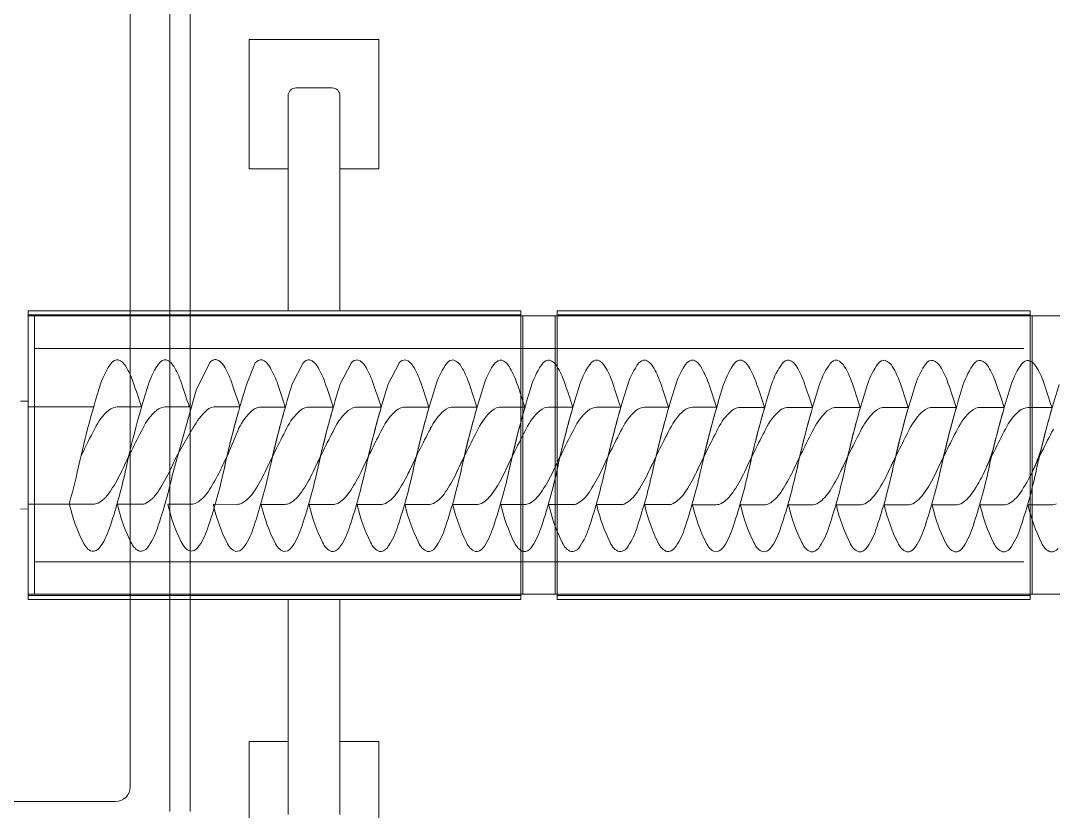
# Model space of a CAD drawing. Extents: x -2884 to -859, y 3232 to 5149.
# Drawn here: x -1755.71 to -1717.15, y 4929.32 to 4958.86 of the extents above; entities that cross this region are included whole.
import ezdxf

# ---------------------------------------------------------------- set-up
doc = ezdxf.new("R2010")
doc.units = 0
doc.header["$MEASUREMENT"] = 0
doc.layers.add('Compressori e classific', color=231, linetype='CONTINUOUS', lineweight=15)

msp = doc.modelspace()

# ---------------------------------------------------------------- linework, layer by layer
at = {"layer": 'Compressori e classific'}
for p, q in [((-1750.142, 4942.363), (-1750.142, 4981.624)), ((-1749.377, 4942.363), (-1749.377, 4981.624)), ((-1751.616, 4980.593), (-1751.616, 4942.363)), ((-1747.172, 4958.156), (-1747.172, 4953.32)), ((-1744.473, 4958.156), (-1747.172, 4958.156)), ((-1745.036, 4958.156), (-1742.337, 4958.156)), ((-1742.337, 4958.156), (-1742.337, 4953.32)), ((-1745.722, 4956.052), (-1745.722, 4948.019)), ((-1744.473, 4956.342), (-1745.432, 4956.342)), ((-1745.036, 4956.342), (-1744.078, 4956.342)), ((-1743.788, 4956.052), (-1743.788, 4948.019)), ((-1747.172, 4953.32), (-1745.722, 4953.32)), ((-1742.337, 4953.32), (-1743.788, 4953.32)), ((-1755.429, 4948.019), (-1755.429, 4937.236)), ((-1745.036, 4948.019), (-1755.429, 4948.019)), ((-1737.033, 4948.019), (-1745.036, 4948.019)), ((-1737.033, 4937.236), (-1737.033, 4948.019)), ((-1735.679, 4937.236), (-1735.679, 4948.019)), ((-1735.679, 4948.019), (-1718.02, 4948.019)), ((-1718.02, 4948.019), (-1718.02, 4937.236)), ((-1755.429, 4947.874), (-1745.036, 4947.874)), ((-1745.036, 4947.826), (-1755.429, 4947.826)), ((-1755.187, 4947.826), (-1755.187, 4937.43)), ((-1745.036, 4947.874), (-1737.033, 4947.874)), ((-1737.033, 4947.826), (-1745.036, 4947.826)), ((-1735.679, 4947.826), (-1737.033, 4947.826)), ((-1736.961, 4942.628), (-1736.961, 4947.826)), ((-1735.752, 4942.628), (-1735.752, 4947.826)), ((-1718.021, 4947.874), (-1735.679, 4947.874)), ((-1735.679, 4947.826), (-1718.012, 4947.826)), ((-1716.369, 4947.826), (-1718.021, 4947.826)), ((-1717.948, 4947.826), (-1717.948, 4937.43)), ((-1748.465, 4946.617), (-1755.187, 4946.617)), ((-1737.033, 4946.617), (-1748.465, 4946.617)), ((-1736.961, 4946.617), (-1737.033, 4946.617)), ((-1735.752, 4946.617), (-1736.961, 4946.617)), ((-1735.679, 4946.617), (-1735.752, 4946.617)), ((-1735.679, 4946.617), (-1718.254, 4946.617)), ((-1749.157, 4945.06), (-1748.65, 4946.082)), ((-1747.264, 4945.292), (-1746.951, 4946.071)), ((-1745.566, 4945.281), (-1745.162, 4946.07)), ((-1743.777, 4945.28), (-1743.373, 4946.068)), ((-1741.987, 4945.278), (-1741.583, 4946.067)), ((-1750.017, 4941.989), (-1749.157, 4945.06)), ((-1755.43, 4944.639), (-1755.711, 4944.639)), ((-1755.43, 4944.639), (-1755.428, 4940.617)), ((-1752.99, 4944.429), (-1755.43, 4944.429)), ((-1751.2, 4944.429), (-1752.103, 4944.429)), ((-1749.411, 4944.428), (-1750.313, 4944.428)), ((-1747.53, 4944.436), (-1748.433, 4944.437)), ((-1745.832, 4944.425), (-1746.735, 4944.426)), ((-1744.043, 4944.424), (-1744.945, 4944.424)), ((-1742.254, 4944.422), (-1743.156, 4944.423)), ((-1740.464, 4944.421), (-1741.367, 4944.422)), ((-1738.675, 4944.42), (-1739.577, 4944.421)), ((-1736.886, 4944.419), (-1737.788, 4944.419)), ((-1735.096, 4944.417), (-1735.999, 4944.418)), ((-1733.307, 4944.416), (-1734.21, 4944.417)), ((-1731.518, 4944.415), (-1732.42, 4944.416)), ((-1729.728, 4944.414), (-1730.631, 4944.414)), ((-1727.939, 4944.412), (-1728.842, 4944.413)), ((-1726.15, 4944.411), (-1727.052, 4944.412)), ((-1724.36, 4944.41), (-1725.263, 4944.411)), ((-1722.571, 4944.409), (-1723.474, 4944.409)), ((-1720.782, 4944.407), (-1721.684, 4944.408)), ((-1718.992, 4944.406), (-1719.895, 4944.407)), ((-1717.203, 4944.405), (-1718.106, 4944.406)), ((-1749.885, 4942.581), (-1749.227, 4943.717)), ((-1748.005, 4942.589), (-1747.533, 4943.689)), ((-1736.961, 4942.628), (-1736.961, 4937.43)), ((-1735.752, 4942.628), (-1735.752, 4937.43)), ((-1751.616, 4942.363), (-1751.616, 4930.242)), ((-1750.142, 4929.324), (-1750.142, 4942.363)), ((-1749.377, 4929.324), (-1749.377, 4942.363)), ((-1755.428, 4940.617), (-1755.709, 4940.616)), ((-1753.887, 4940.795), (-1755.429, 4940.795)), ((-1753, 4940.794), (-1753.887, 4940.795)), ((-1751.211, 4940.793), (-1752.097, 4940.793)), ((-1749.33, 4940.801), (-1750.217, 4940.802)), ((-1747.632, 4940.79), (-1748.519, 4940.791)), ((-1745.843, 4940.789), (-1746.729, 4940.79)), ((-1744.053, 4940.788), (-1744.94, 4940.788)), ((-1742.264, 4940.787), (-1743.151, 4940.787)), ((-1740.475, 4940.785), (-1741.361, 4940.786)), ((-1738.685, 4940.784), (-1739.572, 4940.785)), ((-1736.896, 4940.783), (-1737.783, 4940.783)), ((-1735.107, 4940.782), (-1735.993, 4940.782)), ((-1733.317, 4940.78), (-1734.204, 4940.781)), ((-1731.528, 4940.779), (-1732.415, 4940.78)), ((-1729.739, 4940.778), (-1730.626, 4940.778)), ((-1727.949, 4940.776), (-1728.836, 4940.777)), ((-1726.16, 4940.775), (-1727.047, 4940.776)), ((-1724.371, 4940.774), (-1725.258, 4940.775)), ((-1722.581, 4940.773), (-1723.468, 4940.773)), ((-1720.792, 4940.771), (-1721.679, 4940.772)), ((-1719.003, 4940.77), (-1719.89, 4940.771)), ((-1717.214, 4940.769), (-1718.1, 4940.77)), ((-1755.187, 4938.639), (-1745.036, 4938.639)), ((-1745.036, 4938.639), (-1737.033, 4938.639)), ((-1737.033, 4938.639), (-1736.961, 4938.639)), ((-1735.752, 4938.639), (-1736.961, 4938.639)), ((-1735.752, 4938.639), (-1735.679, 4938.639)), ((-1718.254, 4938.639), (-1735.679, 4938.639)), ((-1755.429, 4937.43), (-1745.036, 4937.43)), ((-1755.429, 4937.381), (-1745.036, 4937.381)), ((-1755.429, 4937.236), (-1745.036, 4937.236)), ((-1745.722, 4929.203), (-1745.722, 4937.236)), ((-1745.036, 4937.43), (-1737.033, 4937.43)), ((-1745.036, 4937.381), (-1737.033, 4937.381)), ((-1745.036, 4937.236), (-1737.033, 4937.236)), ((-1743.788, 4929.203), (-1743.788, 4937.236)), ((-1737.033, 4937.43), (-1735.679, 4937.43)), ((-1718.012, 4937.43), (-1735.679, 4937.43)), ((-1718.02, 4937.381), (-1735.679, 4937.381)), ((-1718.02, 4937.236), (-1735.679, 4937.236)), ((-1716.495, 4937.43), (-1718.021, 4937.43)), ((-1747.172, 4931.935), (-1745.722, 4931.935)), ((-1747.172, 4927.1), (-1747.172, 4931.935)), ((-1742.337, 4931.935), (-1743.788, 4931.935)), ((-1742.337, 4927.1), (-1742.337, 4931.935)), ((-1787.36, 4929.696), (-1752.162, 4929.696))]:
    msp.add_line(p, q, dxfattribs=at)
at = {"layer": 'Compressori e classific', "extrusion": (0, 0, -1)}
for centre, radius, start, end in [((1745.432, 4956.052), 0.29, 0, 90), ((1752.162, 4930.242), 0.546, 180, 270)]:
    msp.add_arc(centre, radius, start, end, dxfattribs=at)
at = {"layer": 'Compressori e classific'}
msp.add_arc((-1744.078, 4956.052), 0.29, 0, 90, dxfattribs=at)
for centre, major_axis, start_param, end_param in [((-1750.868, 4944.176), (0.002, 2.712), 0.795567, 1.149492), ((-1752.09, 4945.731), (0, 0.46), -0.069494, 0.728399), ((-1752.176, 4945.547), (0, 0.657), -0.913257, -0.232513), ((-1749.079, 4944.175), (0.002, 2.712), 0.795567, 1.149492), ((-1750.301, 4945.73), (0, 0.46), -0.069494, 0.728399), ((-1750.387, 4945.546), (0, 0.657), -0.913257, -0.232513), ((-1748.42, 4945.739), (0, 0.46), -0.069494, 0.728399), ((-1748.506, 4945.554), (0, 0.657), -0.913257, -0.232513), ((-1746.722, 4945.728), (0, 0.46), -0.069494, 0.728399), ((-1746.808, 4945.543), (0, 0.657), -0.913257, -0.232513), ((-1744.933, 4945.726), (0, 0.46), -0.069494, 0.728399), ((-1745.019, 4945.542), (0, 0.657), -0.913257, -0.232513), ((-1743.143, 4945.725), (0, 0.46), -0.069494, 0.728399), ((-1743.229, 4945.541), (0, 0.657), -0.913257, -0.232513), ((-1741.354, 4945.724), (0, 0.46), -0.069494, 0.728399), ((-1741.44, 4945.54), (0, 0.657), -0.913257, -0.232513), ((-1738.343, 4944.167), (0.002, 2.712), 0.795567, 1.149492), ((-1739.565, 4945.723), (0, 0.46), -0.069494, 0.728399), ((-1739.651, 4945.538), (0, 0.657), -0.913257, -0.232513), ((-1736.553, 4944.166), (0.002, 2.712), 0.795567, 1.149492), ((-1737.775, 4945.721), (0, 0.46), -0.069494, 0.728399), ((-1737.861, 4945.537), (0, 0.657), -0.913257, -0.232513), ((-1734.764, 4944.164), (0.002, 2.712), 0.795567, 1.149492), ((-1735.986, 4945.72), (0, 0.46), -0.069494, 0.728399), ((-1736.072, 4945.536), (0, 0.657), -0.913257, -0.232513), ((-1732.975, 4944.163), (0.002, 2.712), 0.795567, 1.149492), ((-1734.197, 4945.719), (0, 0.46), -0.069494, 0.728399), ((-1734.283, 4945.535), (0, 0.657), -0.913257, -0.232513), ((-1731.185, 4944.162), (0.002, 2.712), 0.795567, 1.149492), ((-1732.407, 4945.718), (0, 0.46), -0.069494, 0.728399), ((-1732.493, 4945.533), (0, 0.657), -0.913257, -0.232513), ((-1729.396, 4944.161), (0.002, 2.712), 0.795567, 1.149492), ((-1730.618, 4945.716), (0, 0.46), -0.069494, 0.728399), ((-1730.704, 4945.532), (0, 0.657), -0.913257, -0.232513), ((-1727.607, 4944.159), (0.002, 2.712), 0.795567, 1.149492), ((-1728.829, 4945.715), (0, 0.46), -0.069494, 0.728399), ((-1728.915, 4945.531), (0, 0.657), -0.913257, -0.232513), ((-1725.817, 4944.158), (0.002, 2.712), 0.795567, 1.149492), ((-1727.039, 4945.714), (0, 0.46), -0.069494, 0.728399), ((-1727.125, 4945.53), (0, 0.657), -0.913257, -0.232513), ((-1724.028, 4944.157), (0.002, 2.712), 0.795567, 1.149492), ((-1725.25, 4945.713), (0, 0.46), -0.069494, 0.728399), ((-1725.336, 4945.528), (0, 0.657), -0.913257, -0.232513), ((-1722.239, 4944.156), (0.002, 2.712), 0.795567, 1.149492), ((-1723.461, 4945.711), (0, 0.46), -0.069494, 0.728399), ((-1723.547, 4945.527), (0, 0.657), -0.913257, -0.232513), ((-1720.449, 4944.154), (0.002, 2.712), 0.795567, 1.149492), ((-1721.672, 4945.71), (0, 0.46), -0.069494, 0.728399), ((-1721.758, 4945.526), (0, 0.657), -0.913257, -0.232513), ((-1718.66, 4944.153), (0.002, 2.712), 0.795567, 1.149492), ((-1719.882, 4945.709), (0, 0.46), -0.069494, 0.728399), ((-1719.968, 4945.525), (0, 0.657), -0.913257, -0.232513), ((-1716.871, 4944.152), (0.002, 2.712), 0.795567, 1.149492), ((-1718.093, 4945.708), (0, 0.46), -0.069494, 0.728399), ((-1718.179, 4945.523), (0, 0.657), -0.913257, -0.232513), ((-1753.559, 4944.05), (0.002, 3.031), -1.125882, -0.893509), ((-1751.769, 4944.049), (0.002, 3.031), -1.125882, -0.893509), ((-1749.889, 4944.057), (0.002, 3.031), -1.125882, -0.893509), ((-1748.191, 4944.046), (0.002, 3.031), -1.125882, -0.893509), ((-1746.401, 4944.045), (0.002, 3.031), -1.125882, -0.893509), ((-1744.612, 4944.044), (0.002, 3.031), -1.125882, -0.893509), ((-1742.823, 4944.043), (0.002, 3.031), -1.125882, -0.893509), ((-1741.033, 4944.041), (0.002, 3.031), -1.125882, -0.893509), ((-1739.244, 4944.04), (0.002, 3.031), -1.125882, -0.893509), ((-1737.455, 4944.039), (0.002, 3.031), -1.125882, -0.893509), ((-1735.665, 4944.038), (0.002, 3.031), -1.125882, -0.893509), ((-1733.876, 4944.036), (0.002, 3.031), -1.125882, -0.893509), ((-1732.087, 4944.035), (0.002, 3.031), -1.125882, -0.893509), ((-1730.297, 4944.034), (0.002, 3.031), -1.125882, -0.893509), ((-1728.508, 4944.033), (0.002, 3.031), -1.125882, -0.893509), ((-1726.719, 4944.031), (0.002, 3.031), -1.125882, -0.893509), ((-1724.929, 4944.03), (0.002, 3.031), -1.125882, -0.893509), ((-1723.14, 4944.029), (0.002, 3.031), -1.125882, -0.893509), ((-1721.351, 4944.027), (0.002, 3.031), -1.125882, -0.893509), ((-1719.561, 4944.026), (0.002, 3.031), -1.125882, -0.893509), ((-1733.05, 4934.183), (0.02, 28.488), 1.170957, 1.293676), ((-1731.261, 4934.181), (0.02, 28.488), 1.170957, 1.293676), ((-1797.48, 4917.748), (0.047, 67.218), -7.44528, -7.430249), ((-1795.691, 4917.746), (0.047, 67.218), -7.44528, -7.430249), ((-1727.591, 4934.189), (0.02, 28.488), 1.170957, 1.293676), ((-1793.81, 4917.755), (0.047, 67.218), -7.44528, -7.430249), ((-1725.893, 4934.178), (0.02, 28.488), 1.170957, 1.293676), ((-1792.112, 4917.744), (0.047, 67.218), -7.44528, -7.430249), ((-1724.103, 4934.176), (0.02, 28.488), 1.170957, 1.293676), ((-1790.323, 4917.743), (0.047, 67.218), -7.44528, -7.430249), ((-1722.314, 4934.175), (0.02, 28.488), 1.170957, 1.293676), ((-1788.533, 4917.741), (0.047, 67.218), -7.44528, -7.430249), ((-1720.525, 4934.174), (0.02, 28.488), 1.170957, 1.293676), ((-1786.744, 4917.74), (0.047, 67.218), -7.44528, -7.430249), ((-1718.735, 4934.173), (0.02, 28.488), 1.170957, 1.293676), ((-1784.955, 4917.739), (0.047, 67.218), -7.44528, -7.430249), ((-1716.946, 4934.171), (0.02, 28.488), 1.170957, 1.293676), ((-1783.165, 4917.738), (0.047, 67.218), -7.44528, -7.430249), ((-1715.157, 4934.17), (0.02, 28.488), 1.170957, 1.293676), ((-1781.376, 4917.736), (0.047, 67.218), -7.44528, -7.430249), ((-1713.367, 4934.169), (0.02, 28.488), 1.170957, 1.293676), ((-1779.587, 4917.735), (0.047, 67.218), -7.44528, -7.430249), ((-1711.578, 4934.168), (0.02, 28.488), 1.170957, 1.293676), ((-1777.797, 4917.734), (0.047, 67.218), -7.44528, -7.430249), ((-1709.789, 4934.166), (0.02, 28.488), 1.170957, 1.293676), ((-1776.008, 4917.732), (0.047, 67.218), -7.44528, -7.430249), ((-1707.999, 4934.165), (0.02, 28.488), 1.170957, 1.293676), ((-1774.219, 4917.731), (0.047, 67.218), -7.44528, -7.430249), ((-1706.21, 4934.164), (0.02, 28.488), 1.170957, 1.293676), ((-1772.429, 4917.73), (0.047, 67.218), -7.44528, -7.430249), ((-1704.421, 4934.163), (0.02, 28.488), 1.170957, 1.293676), ((-1770.64, 4917.729), (0.047, 67.218), -7.44528, -7.430249), ((-1702.631, 4934.161), (0.02, 28.488), 1.170957, 1.293676), ((-1768.851, 4917.727), (0.047, 67.218), -7.44528, -7.430249), ((-1700.842, 4934.16), (0.02, 28.488), 1.170957, 1.293676), ((-1767.061, 4917.726), (0.047, 67.218), -7.44528, -7.430249), ((-1699.053, 4934.159), (0.02, 28.488), 1.170957, 1.293676), ((-1765.272, 4917.725), (0.047, 67.218), -7.44528, -7.430249), ((-1697.264, 4934.157), (0.02, 28.488), 1.170957, 1.293676), ((-1763.483, 4917.724), (0.047, 67.218), -7.44528, -7.430249), ((-1751.476, 4942.334), (0.002, 2.34), 0.577044, 0.986541), ((-1752.089, 4943.579), (0.001, 0.851), -0.03344, 0.569371), ((-1749.687, 4942.333), (0.002, 2.34), 0.577044, 0.986541), ((-1750.3, 4943.578), (0.001, 0.851), -0.03344, 0.569371), ((-1747.806, 4942.341), (0.002, 2.34), 0.577044, 0.986541), ((-1748.419, 4943.586), (0.001, 0.851), -0.03344, 0.569371), ((-1727.591, 4934.189), (0.02, 28.488), 1.203435, 1.293676), ((-1727.591, 4934.189), (0.02, 28.488), 1.203435, 1.293676), ((-1727.591, 4934.189), (0.02, 28.488), 1.203435, 1.293676), ((-1727.591, 4934.189), (0.02, 28.488), 1.203435, 1.293676), ((-1727.591, 4934.189), (0.02, 28.488), 1.203435, 1.293676), ((-1727.591, 4934.189), (0.02, 28.488), 1.203435, 1.293676), ((-1746.108, 4942.33), (0.002, 2.34), 0.577044, 0.986541), ((-1746.721, 4943.575), (0.001, 0.851), -0.03344, 0.569371), ((-1725.893, 4934.178), (0.02, 28.488), 1.203435, 1.293676), ((-1725.893, 4934.178), (0.02, 28.488), 1.203435, 1.293676), ((-1725.893, 4934.178), (0.02, 28.488), 1.203435, 1.293676), ((-1725.893, 4934.178), (0.02, 28.488), 1.203435, 1.293676), ((-1725.893, 4934.178), (0.02, 28.488), 1.203435, 1.293676), ((-1725.893, 4934.178), (0.02, 28.488), 1.203435, 1.293676), ((-1744.319, 4942.329), (0.002, 2.34), 0.577044, 0.986541), ((-1744.932, 4943.574), (0.001, 0.851), -0.03344, 0.569371), ((-1724.103, 4934.176), (0.02, 28.488), 1.203435, 1.293676), ((-1724.103, 4934.176), (0.02, 28.488), 1.203435, 1.293676), ((-1724.103, 4934.176), (0.02, 28.488), 1.203435, 1.293676), ((-1724.103, 4934.176), (0.02, 28.488), 1.203435, 1.293676), ((-1724.103, 4934.176), (0.02, 28.488), 1.203435, 1.293676), ((-1724.103, 4934.176), (0.02, 28.488), 1.203435, 1.293676), ((-1742.53, 4942.328), (0.002, 2.34), 0.577044, 0.986541), ((-1743.142, 4943.573), (0.001, 0.851), -0.03344, 0.569371), ((-1722.314, 4934.175), (0.02, 28.488), 1.203435, 1.293676), ((-1722.314, 4934.175), (0.02, 28.488), 1.203435, 1.293676), ((-1722.314, 4934.175), (0.02, 28.488), 1.203435, 1.293676), ((-1722.314, 4934.175), (0.02, 28.488), 1.203435, 1.293676), ((-1722.314, 4934.175), (0.02, 28.488), 1.203435, 1.293676), ((-1722.314, 4934.175), (0.02, 28.488), 1.203435, 1.293676), ((-1740.74, 4942.326), (0.002, 2.34), 0.577044, 0.986541), ((-1741.353, 4943.572), (0.001, 0.851), -0.03344, 0.569371), ((-1720.525, 4934.174), (0.02, 28.488), 1.203435, 1.293676), ((-1720.525, 4934.174), (0.02, 28.488), 1.203435, 1.293676), ((-1720.525, 4934.174), (0.02, 28.488), 1.203435, 1.293676), ((-1720.525, 4934.174), (0.02, 28.488), 1.203435, 1.293676), ((-1720.525, 4934.174), (0.02, 28.488), 1.203435, 1.293676), ((-1720.525, 4934.174), (0.02, 28.488), 1.203435, 1.293676), ((-1738.951, 4942.325), (0.002, 2.34), 0.577044, 0.986541), ((-1739.564, 4943.57), (0.001, 0.851), -0.03344, 0.569371), ((-1718.735, 4934.173), (0.02, 28.488), 1.203435, 1.293676), ((-1718.735, 4934.173), (0.02, 28.488), 1.203435, 1.293676), ((-1718.735, 4934.173), (0.02, 28.488), 1.203435, 1.293676), ((-1718.735, 4934.173), (0.02, 28.488), 1.203435, 1.293676), ((-1718.735, 4934.173), (0.02, 28.488), 1.203435, 1.293676), ((-1718.735, 4934.173), (0.02, 28.488), 1.203435, 1.293676), ((-1718.735, 4934.173), (0.02, 28.488), 1.203435, 1.293676), ((-1737.162, 4942.324), (0.002, 2.34), 0.577044, 0.986541), ((-1737.774, 4943.569), (0.001, 0.851), -0.03344, 0.569371), ((-1716.946, 4934.171), (0.02, 28.488), 1.203435, 1.293676), ((-1716.946, 4934.171), (0.02, 28.488), 1.203435, 1.293676), ((-1716.946, 4934.171), (0.02, 28.488), 1.203435, 1.293676), ((-1716.946, 4934.171), (0.02, 28.488), 1.203435, 1.293676), ((-1716.946, 4934.171), (0.02, 28.488), 1.203435, 1.293676), ((-1716.946, 4934.171), (0.02, 28.488), 1.203435, 1.293676), ((-1716.946, 4934.171), (0.02, 28.488), 1.203435, 1.293676), ((-1716.946, 4934.171), (0.02, 28.488), 1.203435, 1.293676), ((-1735.372, 4942.323), (0.002, 2.34), 0.577044, 0.986541), ((-1735.985, 4943.568), (0.001, 0.851), -0.03344, 0.569371), ((-1715.157, 4934.17), (0.02, 28.488), 1.203435, 1.293676), ((-1715.157, 4934.17), (0.02, 28.488), 1.203435, 1.293676), ((-1715.157, 4934.17), (0.02, 28.488), 1.203435, 1.293676), ((-1715.157, 4934.17), (0.02, 28.488), 1.203435, 1.293676), ((-1715.157, 4934.17), (0.02, 28.488), 1.203435, 1.293676), ((-1715.157, 4934.17), (0.02, 28.488), 1.203435, 1.293676), ((-1715.157, 4934.17), (0.02, 28.488), 1.203435, 1.293676), ((-1715.157, 4934.17), (0.02, 28.488), 1.203435, 1.293676), ((-1715.157, 4934.17), (0.02, 28.488), 1.203435, 1.293676), ((-1733.583, 4942.321), (0.002, 2.34), 0.577044, 0.986541), ((-1734.196, 4943.567), (0.001, 0.851), -0.03344, 0.569371), ((-1713.367, 4934.169), (0.02, 28.488), 1.203435, 1.293676), ((-1713.367, 4934.169), (0.02, 28.488), 1.203435, 1.293676), ((-1713.367, 4934.169), (0.02, 28.488), 1.203435, 1.293676), ((-1713.367, 4934.169), (0.02, 28.488), 1.203435, 1.293676), ((-1713.367, 4934.169), (0.02, 28.488), 1.203435, 1.293676), ((-1713.367, 4934.169), (0.02, 28.488), 1.203435, 1.293676), ((-1713.367, 4934.169), (0.02, 28.488), 1.203435, 1.293676), ((-1713.367, 4934.169), (0.02, 28.488), 1.203435, 1.293676), ((-1713.367, 4934.169), (0.02, 28.488), 1.203435, 1.293676), ((-1713.367, 4934.169), (0.02, 28.488), 1.203435, 1.293676), ((-1731.794, 4942.32), (0.002, 2.34), 0.577044, 0.986541), ((-1732.406, 4943.565), (0.001, 0.851), -0.03344, 0.569371), ((-1711.578, 4934.168), (0.02, 28.488), 1.203435, 1.293676), ((-1711.578, 4934.168), (0.02, 28.488), 1.203435, 1.293676), ((-1711.578, 4934.168), (0.02, 28.488), 1.203435, 1.293676), ((-1711.578, 4934.168), (0.02, 28.488), 1.203435, 1.293676), ((-1711.578, 4934.168), (0.02, 28.488), 1.203435, 1.293676), ((-1711.578, 4934.168), (0.02, 28.488), 1.203435, 1.293676), ((-1711.578, 4934.168), (0.02, 28.488), 1.203435, 1.293676), ((-1711.578, 4934.168), (0.02, 28.488), 1.203435, 1.293676), ((-1711.578, 4934.168), (0.02, 28.488), 1.203435, 1.293676), ((-1711.578, 4934.168), (0.02, 28.488), 1.203435, 1.293676), ((-1711.578, 4934.168), (0.02, 28.488), 1.203435, 1.293676), ((-1730.004, 4942.319), (0.002, 2.34), 0.577044, 0.986541), ((-1730.617, 4943.564), (0.001, 0.851), -0.03344, 0.569371), ((-1709.789, 4934.166), (0.02, 28.488), 1.203435, 1.293676), ((-1709.789, 4934.166), (0.02, 28.488), 1.203435, 1.293676), ((-1709.789, 4934.166), (0.02, 28.488), 1.203435, 1.293676), ((-1709.789, 4934.166), (0.02, 28.488), 1.203435, 1.293676), ((-1709.789, 4934.166), (0.02, 28.488), 1.203435, 1.293676), ((-1709.789, 4934.166), (0.02, 28.488), 1.203435, 1.293676), ((-1709.789, 4934.166), (0.02, 28.488), 1.203435, 1.293676), ((-1709.789, 4934.166), (0.02, 28.488), 1.203435, 1.293676), ((-1709.789, 4934.166), (0.02, 28.488), 1.203435, 1.293676), ((-1709.789, 4934.166), (0.02, 28.488), 1.203435, 1.293676), ((-1709.789, 4934.166), (0.02, 28.488), 1.203435, 1.293676), ((-1709.789, 4934.166), (0.02, 28.488), 1.203435, 1.293676), ((-1728.215, 4942.318), (0.002, 2.34), 0.577044, 0.986541), ((-1728.828, 4943.563), (0.001, 0.851), -0.03344, 0.569371), ((-1707.999, 4934.165), (0.02, 28.488), 1.203435, 1.293676), ((-1707.999, 4934.165), (0.02, 28.488), 1.203435, 1.293676), ((-1707.999, 4934.165), (0.02, 28.488), 1.203435, 1.293676), ((-1707.999, 4934.165), (0.02, 28.488), 1.203435, 1.293676), ((-1707.999, 4934.165), (0.02, 28.488), 1.203435, 1.293676), ((-1707.999, 4934.165), (0.02, 28.488), 1.203435, 1.293676), ((-1707.999, 4934.165), (0.02, 28.488), 1.203435, 1.293676), ((-1707.999, 4934.165), (0.02, 28.488), 1.203435, 1.293676), ((-1707.999, 4934.165), (0.02, 28.488), 1.203435, 1.293676), ((-1707.999, 4934.165), (0.02, 28.488), 1.203435, 1.293676), ((-1707.999, 4934.165), (0.02, 28.488), 1.203435, 1.293676), ((-1707.999, 4934.165), (0.02, 28.488), 1.203435, 1.293676), ((-1707.999, 4934.165), (0.02, 28.488), 1.203435, 1.293676), ((-1726.426, 4942.316), (0.002, 2.34), 0.577044, 0.986541), ((-1727.038, 4943.562), (0.001, 0.851), -0.03344, 0.569371), ((-1706.21, 4934.164), (0.02, 28.488), 1.203435, 1.293676), ((-1706.21, 4934.164), (0.02, 28.488), 1.203435, 1.293676), ((-1706.21, 4934.164), (0.02, 28.488), 1.203435, 1.293676), ((-1706.21, 4934.164), (0.02, 28.488), 1.203435, 1.293676), ((-1706.21, 4934.164), (0.02, 28.488), 1.203435, 1.293676), ((-1706.21, 4934.164), (0.02, 28.488), 1.203435, 1.293676), ((-1706.21, 4934.164), (0.02, 28.488), 1.203435, 1.293676), ((-1706.21, 4934.164), (0.02, 28.488), 1.203435, 1.293676), ((-1706.21, 4934.164), (0.02, 28.488), 1.203435, 1.293676), ((-1706.21, 4934.164), (0.02, 28.488), 1.203435, 1.293676), ((-1706.21, 4934.164), (0.02, 28.488), 1.203435, 1.293676), ((-1706.21, 4934.164), (0.02, 28.488), 1.203435, 1.293676), ((-1706.21, 4934.164), (0.02, 28.488), 1.203435, 1.293676), ((-1706.21, 4934.164), (0.02, 28.488), 1.203435, 1.293676), ((-1724.636, 4942.315), (0.002, 2.34), 0.577044, 0.986541), ((-1725.249, 4943.56), (0.001, 0.851), -0.03344, 0.569371), ((-1704.421, 4934.163), (0.02, 28.488), 1.203435, 1.293676), ((-1704.421, 4934.163), (0.02, 28.488), 1.203435, 1.293676), ((-1704.421, 4934.163), (0.02, 28.488), 1.203435, 1.293676), ((-1704.421, 4934.163), (0.02, 28.488), 1.203435, 1.293676), ((-1704.421, 4934.163), (0.02, 28.488), 1.203435, 1.293676), ((-1704.421, 4934.163), (0.02, 28.488), 1.203435, 1.293676), ((-1704.421, 4934.163), (0.02, 28.488), 1.203435, 1.293676), ((-1704.421, 4934.163), (0.02, 28.488), 1.203435, 1.293676), ((-1704.421, 4934.163), (0.02, 28.488), 1.203435, 1.293676), ((-1704.421, 4934.163), (0.02, 28.488), 1.203435, 1.293676), ((-1704.421, 4934.163), (0.02, 28.488), 1.203435, 1.293676), ((-1704.421, 4934.163), (0.02, 28.488), 1.203435, 1.293676), ((-1704.421, 4934.163), (0.02, 28.488), 1.203435, 1.293676), ((-1704.421, 4934.163), (0.02, 28.488), 1.203435, 1.293676), ((-1704.421, 4934.163), (0.02, 28.488), 1.203435, 1.293676), ((-1722.847, 4942.314), (0.002, 2.34), 0.577044, 0.986541), ((-1723.46, 4943.559), (0.001, 0.851), -0.03344, 0.569371), ((-1702.631, 4934.161), (0.02, 28.488), 1.203435, 1.293676), ((-1702.631, 4934.161), (0.02, 28.488), 1.203435, 1.293676), ((-1702.631, 4934.161), (0.02, 28.488), 1.203435, 1.293676), ((-1702.631, 4934.161), (0.02, 28.488), 1.203435, 1.293676), ((-1702.631, 4934.161), (0.02, 28.488), 1.203435, 1.293676), ((-1702.631, 4934.161), (0.02, 28.488), 1.203435, 1.293676), ((-1702.631, 4934.161), (0.02, 28.488), 1.203435, 1.293676), ((-1702.631, 4934.161), (0.02, 28.488), 1.203435, 1.293676), ((-1702.631, 4934.161), (0.02, 28.488), 1.203435, 1.293676), ((-1702.631, 4934.161), (0.02, 28.488), 1.203435, 1.293676), ((-1702.631, 4934.161), (0.02, 28.488), 1.203435, 1.293676), ((-1702.631, 4934.161), (0.02, 28.488), 1.203435, 1.293676), ((-1702.631, 4934.161), (0.02, 28.488), 1.203435, 1.293676), ((-1702.631, 4934.161), (0.02, 28.488), 1.203435, 1.293676), ((-1702.631, 4934.161), (0.02, 28.488), 1.203435, 1.293676), ((-1702.631, 4934.161), (0.02, 28.488), 1.203435, 1.293676), ((-1721.058, 4942.313), (0.002, 2.34), 0.577044, 0.986541), ((-1721.67, 4943.558), (0.001, 0.851), -0.03344, 0.569371), ((-1700.842, 4934.16), (0.02, 28.488), 1.203435, 1.293676), ((-1700.842, 4934.16), (0.02, 28.488), 1.203435, 1.293676), ((-1700.842, 4934.16), (0.02, 28.488), 1.203435, 1.293676), ((-1700.842, 4934.16), (0.02, 28.488), 1.203435, 1.293676), ((-1700.842, 4934.16), (0.02, 28.488), 1.203435, 1.293676), ((-1700.842, 4934.16), (0.02, 28.488), 1.203435, 1.293676), ((-1700.842, 4934.16), (0.02, 28.488), 1.203435, 1.293676), ((-1700.842, 4934.16), (0.02, 28.488), 1.203435, 1.293676), ((-1700.842, 4934.16), (0.02, 28.488), 1.203435, 1.293676), ((-1700.842, 4934.16), (0.02, 28.488), 1.203435, 1.293676), ((-1700.842, 4934.16), (0.02, 28.488), 1.203435, 1.293676), ((-1700.842, 4934.16), (0.02, 28.488), 1.203435, 1.293676), ((-1700.842, 4934.16), (0.02, 28.488), 1.203435, 1.293676), ((-1700.842, 4934.16), (0.02, 28.488), 1.203435, 1.293676), ((-1700.842, 4934.16), (0.02, 28.488), 1.203435, 1.293676), ((-1700.842, 4934.16), (0.02, 28.488), 1.203435, 1.293676), ((-1700.842, 4934.16), (0.02, 28.488), 1.203435, 1.293676), ((-1719.268, 4942.311), (0.002, 2.34), 0.577044, 0.986541), ((-1719.881, 4943.557), (0.001, 0.851), -0.03344, 0.569371), ((-1699.053, 4934.159), (0.02, 28.488), 1.203435, 1.293676), ((-1699.053, 4934.159), (0.02, 28.488), 1.203435, 1.293676), ((-1699.053, 4934.159), (0.02, 28.488), 1.203435, 1.293676), ((-1699.053, 4934.159), (0.02, 28.488), 1.203435, 1.293676), ((-1699.053, 4934.159), (0.02, 28.488), 1.203435, 1.293676), ((-1699.053, 4934.159), (0.02, 28.488), 1.203435, 1.293676), ((-1699.053, 4934.159), (0.02, 28.488), 1.203435, 1.293676), ((-1699.053, 4934.159), (0.02, 28.488), 1.203435, 1.293676), ((-1699.053, 4934.159), (0.02, 28.488), 1.203435, 1.293676), ((-1699.053, 4934.159), (0.02, 28.488), 1.203435, 1.293676), ((-1699.053, 4934.159), (0.02, 28.488), 1.203435, 1.293676), ((-1699.053, 4934.159), (0.02, 28.488), 1.203435, 1.293676), ((-1699.053, 4934.159), (0.02, 28.488), 1.203435, 1.293676), ((-1699.053, 4934.159), (0.02, 28.488), 1.203435, 1.293676), ((-1699.053, 4934.159), (0.02, 28.488), 1.203435, 1.293676), ((-1699.053, 4934.159), (0.02, 28.488), 1.203435, 1.293676), ((-1699.053, 4934.159), (0.02, 28.488), 1.203435, 1.293676), ((-1699.053, 4934.159), (0.02, 28.488), 1.203435, 1.293676), ((-1717.479, 4942.31), (0.002, 2.34), 0.577044, 0.986541), ((-1718.092, 4943.555), (0.001, 0.851), -0.03344, 0.569371), ((-1697.264, 4934.157), (0.02, 28.488), 1.203435, 1.293676), ((-1697.264, 4934.157), (0.02, 28.488), 1.203435, 1.293676), ((-1697.264, 4934.157), (0.02, 28.488), 1.203435, 1.293676), ((-1697.264, 4934.157), (0.02, 28.488), 1.203435, 1.293676), ((-1697.264, 4934.157), (0.02, 28.488), 1.203435, 1.293676), ((-1697.264, 4934.157), (0.02, 28.488), 1.203435, 1.293676), ((-1697.264, 4934.157), (0.02, 28.488), 1.203435, 1.293676), ((-1697.264, 4934.157), (0.02, 28.488), 1.203435, 1.293676), ((-1697.264, 4934.157), (0.02, 28.488), 1.203435, 1.293676), ((-1697.264, 4934.157), (0.02, 28.488), 1.203435, 1.293676), ((-1697.264, 4934.157), (0.02, 28.488), 1.203435, 1.293676), ((-1697.264, 4934.157), (0.02, 28.488), 1.203435, 1.293676), ((-1697.264, 4934.157), (0.02, 28.488), 1.203435, 1.293676), ((-1697.264, 4934.157), (0.02, 28.488), 1.203435, 1.293676), ((-1697.264, 4934.157), (0.02, 28.488), 1.203435, 1.293676), ((-1697.264, 4934.157), (0.02, 28.488), 1.203435, 1.293676), ((-1697.264, 4934.157), (0.02, 28.488), 1.203435, 1.293676), ((-1697.264, 4934.157), (0.02, 28.488), 1.203435, 1.293676), ((-1697.264, 4934.157), (0.02, 28.488), 1.203435, 1.293676), ((-1727.422, 4920.057), (0.029, 41.397), 0.965622, 0.99536), ((-1725.632, 4920.056), (0.029, 41.397), 0.965622, 1.014559), ((-1720.264, 4920.052), (0.029, 41.397), 0.965622, 1.014559), ((-1718.475, 4920.05), (0.029, 41.397), 0.965622, 1.014559), ((-1716.686, 4920.049), (0.029, 41.397), 0.965622, 1.014559), ((-1714.896, 4920.048), (0.029, 41.397), 0.965622, 1.014559), ((-1713.107, 4920.047), (0.029, 41.397), 0.965622, 1.014559), ((-1711.318, 4920.045), (0.029, 41.397), 0.965622, 1.014559), ((-1709.528, 4920.044), (0.029, 41.397), 0.965622, 1.014559), ((-1707.739, 4920.043), (0.029, 41.397), 0.965622, 1.014559), ((-1705.95, 4920.042), (0.029, 41.397), 0.965622, 1.014559), ((-1704.16, 4920.04), (0.029, 41.397), 0.965622, 1.014559), ((-1702.371, 4920.039), (0.029, 41.397), 0.965622, 1.014559), ((-1700.582, 4920.038), (0.029, 41.397), 0.965622, 1.014559), ((-1698.793, 4920.037), (0.029, 41.397), 0.965622, 1.014559), ((-1697.003, 4920.035), (0.029, 41.397), 0.965622, 1.014559), ((-1695.214, 4920.034), (0.029, 41.397), 0.965622, 1.014559), ((-1693.425, 4920.033), (0.029, 41.397), 0.965622, 1.014559), ((-1691.635, 4920.032), (0.029, 41.397), 0.965622, 1.014559), ((-1723.843, 4920.054), (0.029, 41.397), 0.995936, 1.014559), ((-1721.963, 4920.063), (0.029, 41.397), 0.995936, 1.014559), ((-1721.963, 4920.063), (0.029, 41.397), 0.995936, 1.014559), ((-1721.963, 4920.063), (0.029, 41.397), 0.995936, 1.014559), ((-1721.963, 4920.063), (0.029, 41.397), 0.995936, 1.014559), ((-1721.963, 4920.063), (0.029, 41.397), 0.995936, 1.014559), ((-1721.963, 4920.063), (0.029, 41.397), 0.995936, 1.014559), ((-1720.264, 4920.052), (0.029, 41.397), 0.995936, 1.014559), ((-1720.264, 4920.052), (0.029, 41.397), 0.995936, 1.014559), ((-1720.264, 4920.052), (0.029, 41.397), 0.995936, 1.014559), ((-1720.264, 4920.052), (0.029, 41.397), 0.995936, 1.014559), ((-1720.264, 4920.052), (0.029, 41.397), 0.995936, 1.014559), ((-1718.475, 4920.05), (0.029, 41.397), 0.995936, 1.014559), ((-1718.475, 4920.05), (0.029, 41.397), 0.995936, 1.014559), ((-1718.475, 4920.05), (0.029, 41.397), 0.995936, 1.014559), ((-1718.475, 4920.05), (0.029, 41.397), 0.995936, 1.014559), ((-1718.475, 4920.05), (0.029, 41.397), 0.995936, 1.014559), ((-1716.686, 4920.049), (0.029, 41.397), 0.995936, 1.014559), ((-1716.686, 4920.049), (0.029, 41.397), 0.995936, 1.014559), ((-1716.686, 4920.049), (0.029, 41.397), 0.995936, 1.014559), ((-1716.686, 4920.049), (0.029, 41.397), 0.995936, 1.014559), ((-1716.686, 4920.049), (0.029, 41.397), 0.995936, 1.014559), ((-1714.896, 4920.048), (0.029, 41.397), 0.995936, 1.014559), ((-1714.896, 4920.048), (0.029, 41.397), 0.995936, 1.014559), ((-1714.896, 4920.048), (0.029, 41.397), 0.995936, 1.014559), ((-1714.896, 4920.048), (0.029, 41.397), 0.995936, 1.014559), ((-1714.896, 4920.048), (0.029, 41.397), 0.995936, 1.014559), ((-1714.896, 4920.048), (0.029, 41.397), 0.995936, 1.014559), ((-1713.107, 4920.047), (0.029, 41.397), 0.995936, 1.014559), ((-1713.107, 4920.047), (0.029, 41.397), 0.995936, 1.014559), ((-1713.107, 4920.047), (0.029, 41.397), 0.995936, 1.014559), ((-1713.107, 4920.047), (0.029, 41.397), 0.995936, 1.014559), ((-1713.107, 4920.047), (0.029, 41.397), 0.995936, 1.014559), ((-1713.107, 4920.047), (0.029, 41.397), 0.995936, 1.014559), ((-1713.107, 4920.047), (0.029, 41.397), 0.995936, 1.014559), ((-1711.318, 4920.045), (0.029, 41.397), 0.995936, 1.014559), ((-1711.318, 4920.045), (0.029, 41.397), 0.995936, 1.014559), ((-1711.318, 4920.045), (0.029, 41.397), 0.995936, 1.014559), ((-1711.318, 4920.045), (0.029, 41.397), 0.995936, 1.014559), ((-1711.318, 4920.045), (0.029, 41.397), 0.995936, 1.014559), ((-1711.318, 4920.045), (0.029, 41.397), 0.995936, 1.014559), ((-1711.318, 4920.045), (0.029, 41.397), 0.995936, 1.014559), ((-1711.318, 4920.045), (0.029, 41.397), 0.995936, 1.014559), ((-1709.528, 4920.044), (0.029, 41.397), 0.995936, 1.014559), ((-1709.528, 4920.044), (0.029, 41.397), 0.995936, 1.014559), ((-1709.528, 4920.044), (0.029, 41.397), 0.995936, 1.014559), ((-1709.528, 4920.044), (0.029, 41.397), 0.995936, 1.014559), ((-1709.528, 4920.044), (0.029, 41.397), 0.995936, 1.014559), ((-1709.528, 4920.044), (0.029, 41.397), 0.995936, 1.014559), ((-1709.528, 4920.044), (0.029, 41.397), 0.995936, 1.014559), ((-1709.528, 4920.044), (0.029, 41.397), 0.995936, 1.014559), ((-1709.528, 4920.044), (0.029, 41.397), 0.995936, 1.014559), ((-1707.739, 4920.043), (0.029, 41.397), 0.995936, 1.014559), ((-1707.739, 4920.043), (0.029, 41.397), 0.995936, 1.014559), ((-1707.739, 4920.043), (0.029, 41.397), 0.995936, 1.014559), ((-1707.739, 4920.043), (0.029, 41.397), 0.995936, 1.014559), ((-1707.739, 4920.043), (0.029, 41.397), 0.995936, 1.014559), ((-1707.739, 4920.043), (0.029, 41.397), 0.995936, 1.014559), ((-1707.739, 4920.043), (0.029, 41.397), 0.995936, 1.014559), ((-1707.739, 4920.043), (0.029, 41.397), 0.995936, 1.014559), ((-1707.739, 4920.043), (0.029, 41.397), 0.995936, 1.014559), ((-1707.739, 4920.043), (0.029, 41.397), 0.995936, 1.014559), ((-1705.95, 4920.042), (0.029, 41.397), 0.995936, 1.014559), ((-1705.95, 4920.042), (0.029, 41.397), 0.995936, 1.014559), ((-1705.95, 4920.042), (0.029, 41.397), 0.995936, 1.014559), ((-1705.95, 4920.042), (0.029, 41.397), 0.995936, 1.014559), ((-1705.95, 4920.042), (0.029, 41.397), 0.995936, 1.014559), ((-1705.95, 4920.042), (0.029, 41.397), 0.995936, 1.014559), ((-1705.95, 4920.042), (0.029, 41.397), 0.995936, 1.014559), ((-1705.95, 4920.042), (0.029, 41.397), 0.995936, 1.014559), ((-1705.95, 4920.042), (0.029, 41.397), 0.995936, 1.014559), ((-1705.95, 4920.042), (0.029, 41.397), 0.995936, 1.014559), ((-1705.95, 4920.042), (0.029, 41.397), 0.995936, 1.014559), ((-1704.16, 4920.04), (0.029, 41.397), 0.995936, 1.014559), ((-1704.16, 4920.04), (0.029, 41.397), 0.995936, 1.014559), ((-1704.16, 4920.04), (0.029, 41.397), 0.995936, 1.014559), ((-1704.16, 4920.04), (0.029, 41.397), 0.995936, 1.014559), ((-1704.16, 4920.04), (0.029, 41.397), 0.995936, 1.014559), ((-1704.16, 4920.04), (0.029, 41.397), 0.995936, 1.014559), ((-1704.16, 4920.04), (0.029, 41.397), 0.995936, 1.014559), ((-1704.16, 4920.04), (0.029, 41.397), 0.995936, 1.014559), ((-1704.16, 4920.04), (0.029, 41.397), 0.995936, 1.014559), ((-1704.16, 4920.04), (0.029, 41.397), 0.995936, 1.014559), ((-1704.16, 4920.04), (0.029, 41.397), 0.995936, 1.014559), ((-1704.16, 4920.04), (0.029, 41.397), 0.995936, 1.014559), ((-1702.371, 4920.039), (0.029, 41.397), 0.995936, 1.014559), ((-1702.371, 4920.039), (0.029, 41.397), 0.995936, 1.014559), ((-1702.371, 4920.039), (0.029, 41.397), 0.995936, 1.014559), ((-1702.371, 4920.039), (0.029, 41.397), 0.995936, 1.014559), ((-1702.371, 4920.039), (0.029, 41.397), 0.995936, 1.014559), ((-1702.371, 4920.039), (0.029, 41.397), 0.995936, 1.014559), ((-1702.371, 4920.039), (0.029, 41.397), 0.995936, 1.014559), ((-1702.371, 4920.039), (0.029, 41.397), 0.995936, 1.014559), ((-1702.371, 4920.039), (0.029, 41.397), 0.995936, 1.014559), ((-1702.371, 4920.039), (0.029, 41.397), 0.995936, 1.014559), ((-1702.371, 4920.039), (0.029, 41.397), 0.995936, 1.014559), ((-1702.371, 4920.039), (0.029, 41.397), 0.995936, 1.014559), ((-1702.371, 4920.039), (0.029, 41.397), 0.995936, 1.014559), ((-1700.582, 4920.038), (0.029, 41.397), 0.995936, 1.014559), ((-1700.582, 4920.038), (0.029, 41.397), 0.995936, 1.014559), ((-1700.582, 4920.038), (0.029, 41.397), 0.995936, 1.014559), ((-1700.582, 4920.038), (0.029, 41.397), 0.995936, 1.014559), ((-1700.582, 4920.038), (0.029, 41.397), 0.995936, 1.014559), ((-1700.582, 4920.038), (0.029, 41.397), 0.995936, 1.014559), ((-1700.582, 4920.038), (0.029, 41.397), 0.995936, 1.014559), ((-1700.582, 4920.038), (0.029, 41.397), 0.995936, 1.014559), ((-1700.582, 4920.038), (0.029, 41.397), 0.995936, 1.014559), ((-1700.582, 4920.038), (0.029, 41.397), 0.995936, 1.014559), ((-1700.582, 4920.038), (0.029, 41.397), 0.995936, 1.014559), ((-1700.582, 4920.038), (0.029, 41.397), 0.995936, 1.014559), ((-1700.582, 4920.038), (0.029, 41.397), 0.995936, 1.014559), ((-1700.582, 4920.038), (0.029, 41.397), 0.995936, 1.014559), ((-1698.793, 4920.037), (0.029, 41.397), 0.995936, 1.014559), ((-1698.793, 4920.037), (0.029, 41.397), 0.995936, 1.014559), ((-1698.793, 4920.037), (0.029, 41.397), 0.995936, 1.014559), ((-1698.793, 4920.037), (0.029, 41.397), 0.995936, 1.014559), ((-1698.793, 4920.037), (0.029, 41.397), 0.995936, 1.014559), ((-1698.793, 4920.037), (0.029, 41.397), 0.995936, 1.014559), ((-1698.793, 4920.037), (0.029, 41.397), 0.995936, 1.014559), ((-1698.793, 4920.037), (0.029, 41.397), 0.995936, 1.014559), ((-1698.793, 4920.037), (0.029, 41.397), 0.995936, 1.014559), ((-1698.793, 4920.037), (0.029, 41.397), 0.995936, 1.014559), ((-1698.793, 4920.037), (0.029, 41.397), 0.995936, 1.014559), ((-1698.793, 4920.037), (0.029, 41.397), 0.995936, 1.014559), ((-1698.793, 4920.037), (0.029, 41.397), 0.995936, 1.014559), ((-1698.793, 4920.037), (0.029, 41.397), 0.995936, 1.014559), ((-1698.793, 4920.037), (0.029, 41.397), 0.995936, 1.014559), ((-1697.003, 4920.035), (0.029, 41.397), 0.995936, 1.014559), ((-1697.003, 4920.035), (0.029, 41.397), 0.995936, 1.014559), ((-1697.003, 4920.035), (0.029, 41.397), 0.995936, 1.014559), ((-1697.003, 4920.035), (0.029, 41.397), 0.995936, 1.014559), ((-1697.003, 4920.035), (0.029, 41.397), 0.995936, 1.014559), ((-1697.003, 4920.035), (0.029, 41.397), 0.995936, 1.014559), ((-1697.003, 4920.035), (0.029, 41.397), 0.995936, 1.014559), ((-1697.003, 4920.035), (0.029, 41.397), 0.995936, 1.014559), ((-1697.003, 4920.035), (0.029, 41.397), 0.995936, 1.014559), ((-1697.003, 4920.035), (0.029, 41.397), 0.995936, 1.014559), ((-1697.003, 4920.035), (0.029, 41.397), 0.995936, 1.014559), ((-1697.003, 4920.035), (0.029, 41.397), 0.995936, 1.014559), ((-1697.003, 4920.035), (0.029, 41.397), 0.995936, 1.014559), ((-1697.003, 4920.035), (0.029, 41.397), 0.995936, 1.014559), ((-1697.003, 4920.035), (0.029, 41.397), 0.995936, 1.014559), ((-1697.003, 4920.035), (0.029, 41.397), 0.995936, 1.014559), ((-1695.214, 4920.034), (0.029, 41.397), 0.995936, 1.014559), ((-1695.214, 4920.034), (0.029, 41.397), 0.995936, 1.014559), ((-1695.214, 4920.034), (0.029, 41.397), 0.995936, 1.014559), ((-1695.214, 4920.034), (0.029, 41.397), 0.995936, 1.014559), ((-1695.214, 4920.034), (0.029, 41.397), 0.995936, 1.014559), ((-1695.214, 4920.034), (0.029, 41.397), 0.995936, 1.014559), ((-1695.214, 4920.034), (0.029, 41.397), 0.995936, 1.014559), ((-1695.214, 4920.034), (0.029, 41.397), 0.995936, 1.014559), ((-1695.214, 4920.034), (0.029, 41.397), 0.995936, 1.014559), ((-1695.214, 4920.034), (0.029, 41.397), 0.995936, 1.014559), ((-1695.214, 4920.034), (0.029, 41.397), 0.995936, 1.014559), ((-1695.214, 4920.034), (0.029, 41.397), 0.995936, 1.014559), ((-1695.214, 4920.034), (0.029, 41.397), 0.995936, 1.014559), ((-1695.214, 4920.034), (0.029, 41.397), 0.995936, 1.014559), ((-1695.214, 4920.034), (0.029, 41.397), 0.995936, 1.014559), ((-1695.214, 4920.034), (0.029, 41.397), 0.995936, 1.014559), ((-1695.214, 4920.034), (0.029, 41.397), 0.995936, 1.014559)]:
    msp.add_ellipse(centre, major_axis=major_axis, ratio=0.75, start_param=start_param, end_param=end_param, dxfattribs=at)
at = {"layer": 'Compressori e classific', "extrusion": (0, 0, -1)}
for centre, major_axis, start_param, end_param in [((-1723.431, 4945.139), (-0.004, -5.847), -1.17568, -0.838691), ((-1721.641, 4945.138), (-0.004, -5.847), -1.17568, -0.838691), ((-1766.133, 4947.063), (-0.012, -17.472), -7.559945, -7.487815), ((-1764.344, 4947.062), (-0.012, -17.472), -1.27676, -1.147074), ((-1755.639, 4945.162), (-0.004, -5.847), -0.985958, -0.838691), ((-1762.555, 4947.061), (-0.012, -17.472), -1.27676, -1.147074), ((-1753.849, 4945.161), (-0.004, -5.847), -0.985958, -0.838691), ((-1760.674, 4947.069), (-0.012, -17.472), -1.27676, -1.147074), ((-1751.969, 4945.169), (-0.004, -5.847), -0.985958, -0.838691), ((-1758.976, 4947.058), (-0.012, -17.472), -1.27676, -1.147074), ((-1750.271, 4945.158), (-0.004, -5.847), -0.985958, -0.838691), ((-1757.187, 4947.057), (-0.012, -17.472), -1.27676, -1.147074), ((-1748.481, 4945.157), (-0.004, -5.847), -0.985958, -0.838691), ((-1755.398, 4947.056), (-0.012, -17.472), -1.27676, -1.147074), ((-1746.692, 4945.156), (-0.004, -5.847), -0.985958, -0.838691), ((-1753.608, 4947.055), (-0.012, -17.472), -1.27676, -1.147074), ((-1744.903, 4945.154), (-0.004, -5.847), -0.985958, -0.838691), ((-1751.819, 4947.053), (-0.012, -17.472), -1.27676, -1.147074), ((-1743.113, 4945.153), (-0.004, -5.847), -0.985958, -0.838691), ((-1750.03, 4947.052), (-0.012, -17.472), -1.27676, -1.147074), ((-1741.324, 4945.152), (-0.004, -5.847), -0.985958, -0.838691), ((-1748.24, 4947.051), (-0.012, -17.472), -1.27676, -1.147074), ((-1739.535, 4945.151), (-0.004, -5.847), -0.985958, -0.838691), ((-1746.451, 4947.05), (-0.012, -17.472), -1.27676, -1.147074), ((-1737.745, 4945.149), (-0.004, -5.847), -0.985958, -0.838691), ((-1744.662, 4947.048), (-0.012, -17.472), -1.27676, -1.147074), ((-1735.956, 4945.148), (-0.004, -5.847), -0.985958, -0.838691), ((-1742.872, 4947.047), (-0.012, -17.472), -1.27676, -1.147074), ((-1734.167, 4945.147), (-0.004, -5.847), -0.985958, -0.838691), ((-1741.083, 4947.046), (-0.012, -17.472), -1.27676, -1.147074), ((-1732.377, 4945.146), (-0.004, -5.847), -0.985958, -0.838691), ((-1739.294, 4947.045), (-0.012, -17.472), -1.27676, -1.147074), ((-1730.588, 4945.144), (-0.004, -5.847), -0.985958, -0.838691), ((-1737.504, 4947.043), (-0.012, -17.472), -1.27676, -1.147074), ((-1728.799, 4945.143), (-0.004, -5.847), -0.985958, -0.838691), ((-1735.715, 4947.042), (-0.012, -17.472), -1.27676, -1.147074), ((-1727.009, 4945.142), (-0.004, -5.847), -0.985958, -0.838691), ((-1733.926, 4947.041), (-0.012, -17.472), -1.27676, -1.147074), ((-1725.22, 4945.14), (-0.004, -5.847), -0.985958, -0.838691), ((-1732.136, 4947.04), (-0.012, -17.472), -1.27676, -1.147074), ((-1730.347, 4947.038), (-0.012, -17.472), -1.27676, -1.147074), ((-1753.274, 4942.304), (-0.001, -1.59), -0.848073, -0.391199), ((-1751.484, 4942.303), (-0.001, -1.59), -0.848073, -0.391199), ((-1749.604, 4942.311), (-0.001, -1.59), -0.848073, -0.391199), ((-1747.906, 4942.3), (-0.001, -1.59), -0.848073, -0.391199), ((-1746.116, 4942.299), (-0.001, -1.59), -0.848073, -0.391199), ((-1744.327, 4942.298), (-0.001, -1.59), -0.848073, -0.391199), ((-1742.538, 4942.296), (-0.001, -1.59), -0.848073, -0.391199), ((-1740.748, 4942.295), (-0.001, -1.59), -0.848073, -0.391199), ((-1738.959, 4942.294), (-0.001, -1.59), -0.848073, -0.391199), ((-1737.17, 4942.293), (-0.001, -1.59), -0.848073, -0.391199), ((-1735.38, 4942.291), (-0.001, -1.59), -0.848073, -0.391199), ((-1733.591, 4942.29), (-0.001, -1.59), -0.848073, -0.391199), ((-1731.802, 4942.289), (-0.001, -1.59), -0.848073, -0.391199), ((-1730.012, 4942.288), (-0.001, -1.59), -0.848073, -0.391199), ((-1728.223, 4942.286), (-0.001, -1.59), -0.848073, -0.391199), ((-1726.434, 4942.285), (-0.001, -1.59), -0.848073, -0.391199), ((-1724.645, 4942.284), (-0.001, -1.59), -0.848073, -0.391199), ((-1722.855, 4942.283), (-0.001, -1.59), -0.848073, -0.391199), ((-1721.066, 4942.281), (-0.001, -1.59), -0.848073, -0.391199), ((-1719.277, 4942.28), (-0.001, -1.59), -0.848073, -0.391199), ((-1750.095, 4942.338), (-0.004, -5.285), 0.976508, 1.270445), ((-1750.095, 4942.338), (-0.004, -5.285), 0.976508, 1.270445), ((-1750.095, 4942.338), (-0.004, -5.285), 0.976508, 1.270445), ((-1752.998, 4941.535), (-0.001, -0.741), -0.328039, 0.001809), ((-1748.305, 4942.337), (-0.004, -5.285), 0.976508, 1.270445), ((-1748.305, 4942.337), (-0.004, -5.285), 0.976508, 1.270445), ((-1751.209, 4941.534), (-0.001, -0.741), -0.328039, 0.001809), ((-1746.425, 4942.345), (-0.004, -5.285), 0.976508, 1.270445), ((-1746.425, 4942.345), (-0.004, -5.285), 0.976508, 1.270445), ((-1749.329, 4941.542), (-0.001, -0.741), -0.328039, 0.001809), ((-1744.727, 4942.334), (-0.004, -5.285), 0.976508, 1.270445), ((-1744.727, 4942.334), (-0.004, -5.285), 0.976508, 1.270445), ((-1747.631, 4941.531), (-0.001, -0.741), -0.328039, 0.001809), ((-1742.937, 4942.333), (-0.004, -5.285), 0.976508, 1.270445), ((-1742.937, 4942.333), (-0.004, -5.285), 0.976508, 1.270445), ((-1745.841, 4941.53), (-0.001, -0.741), -0.328039, 0.001809), ((-1741.148, 4942.332), (-0.004, -5.285), 0.976508, 1.270445), ((-1741.148, 4942.332), (-0.004, -5.285), 0.976508, 1.270445), ((-1744.052, 4941.529), (-0.001, -0.741), -0.328039, 0.001809), ((-1739.359, 4942.331), (-0.004, -5.285), 0.976508, 1.270445), ((-1739.359, 4942.331), (-0.004, -5.285), 0.976508, 1.270445), ((-1742.263, 4941.527), (-0.001, -0.741), -0.328039, 0.001809), ((-1737.569, 4942.329), (-0.004, -5.285), 0.976508, 1.270445), ((-1737.569, 4942.329), (-0.004, -5.285), 0.976508, 1.270445), ((-1740.473, 4941.526), (-0.001, -0.741), -0.328039, 0.001809), ((-1735.78, 4942.328), (-0.004, -5.285), 0.976508, 1.270445), ((-1735.78, 4942.328), (-0.004, -5.285), 0.976508, 1.270445), ((-1738.684, 4941.525), (-0.001, -0.741), -0.328039, 0.001809), ((-1733.991, 4942.327), (-0.004, -5.285), 0.976508, 1.270445), ((-1733.991, 4942.327), (-0.004, -5.285), 0.976508, 1.270445), ((-1736.895, 4941.524), (-0.001, -0.741), -0.328039, 0.001809), ((-1732.201, 4942.326), (-0.004, -5.285), 0.976508, 1.270445), ((-1732.201, 4942.326), (-0.004, -5.285), 0.976508, 1.270445), ((-1735.105, 4941.522), (-0.001, -0.741), -0.328039, 0.001809), ((-1730.412, 4942.324), (-0.004, -5.285), 0.976508, 1.270445), ((-1730.412, 4942.324), (-0.004, -5.285), 0.976508, 1.270445), ((-1733.316, 4941.521), (-0.001, -0.741), -0.328039, 0.001809), ((-1728.623, 4942.323), (-0.004, -5.285), 0.976508, 1.270445), ((-1728.623, 4942.323), (-0.004, -5.285), 0.976508, 1.270445), ((-1731.527, 4941.52), (-0.001, -0.741), -0.328039, 0.001809), ((-1726.833, 4942.322), (-0.004, -5.285), 0.976508, 1.270445), ((-1726.833, 4942.322), (-0.004, -5.285), 0.976508, 1.270445), ((-1729.737, 4941.519), (-0.001, -0.741), -0.328039, 0.001809), ((-1725.044, 4942.32), (-0.004, -5.285), 0.976508, 1.270445), ((-1725.044, 4942.32), (-0.004, -5.285), 0.976508, 1.270445), ((-1727.948, 4941.517), (-0.001, -0.741), -0.328039, 0.001809), ((-1723.255, 4942.319), (-0.004, -5.285), 0.976508, 1.270445), ((-1723.255, 4942.319), (-0.004, -5.285), 0.976508, 1.270445), ((-1726.159, 4941.516), (-0.001, -0.741), -0.328039, 0.001809), ((-1721.465, 4942.318), (-0.004, -5.285), 0.976508, 1.270445), ((-1721.465, 4942.318), (-0.004, -5.285), 0.976508, 1.270445), ((-1724.369, 4941.515), (-0.001, -0.741), -0.328039, 0.001809), ((-1719.676, 4942.317), (-0.004, -5.285), 0.976508, 1.270445), ((-1719.676, 4942.317), (-0.004, -5.285), 0.976508, 1.270445), ((-1722.58, 4941.514), (-0.001, -0.741), -0.328039, 0.001809), ((-1717.887, 4942.315), (-0.004, -5.285), 0.976508, 1.270445), ((-1717.887, 4942.315), (-0.004, -5.285), 0.976508, 1.270445), ((-1720.791, 4941.512), (-0.001, -0.741), -0.328039, 0.001809), ((-1716.098, 4942.314), (-0.004, -5.285), 0.976508, 1.270445), ((-1716.098, 4942.314), (-0.004, -5.285), 0.976508, 1.270445), ((-1719.001, 4941.511), (-0.001, -0.741), -0.328039, 0.001809), ((-1714.308, 4942.313), (-0.004, -5.285), 0.976508, 1.270445), ((-1714.308, 4942.313), (-0.004, -5.285), 0.976508, 1.270445), ((-1717.212, 4941.51), (-0.001, -0.741), -0.328039, 0.001809), ((-1754.032, 4940.836), (-0.002, -2.376), -1.152501, -0.791688), ((-1752.242, 4940.835), (-0.002, -2.376), -1.152501, -0.791688), ((-1750.362, 4940.844), (-0.002, -2.376), -1.152501, -0.791688), ((-1748.664, 4940.833), (-0.002, -2.376), -1.152501, -0.791688), ((-1746.875, 4940.831), (-0.002, -2.376), -1.152501, -0.791688), ((-1745.085, 4940.83), (-0.002, -2.376), -1.152501, -0.791688), ((-1743.296, 4940.829), (-0.002, -2.376), -1.152501, -0.791688), ((-1741.507, 4940.828), (-0.002, -2.376), -1.152501, -0.791688), ((-1739.717, 4940.826), (-0.002, -2.376), -1.152501, -0.791688), ((-1737.928, 4940.825), (-0.002, -2.376), -1.152501, -0.791688), ((-1736.139, 4940.824), (-0.002, -2.376), -1.152501, -0.791688), ((-1734.349, 4940.823), (-0.002, -2.376), -1.152501, -0.791688), ((-1732.56, 4940.821), (-0.002, -2.376), -1.152501, -0.791688), ((-1730.771, 4940.82), (-0.002, -2.376), -1.152501, -0.791688), ((-1728.981, 4940.819), (-0.002, -2.376), -1.152501, -0.791688), ((-1727.192, 4940.818), (-0.002, -2.376), -1.152501, -0.791688), ((-1725.403, 4940.816), (-0.002, -2.376), -1.152501, -0.791688), ((-1723.613, 4940.815), (-0.002, -2.376), -1.152501, -0.791688), ((-1721.824, 4940.814), (-0.002, -2.376), -1.152501, -0.791688), ((-1720.035, 4940.813), (-0.002, -2.376), -1.152501, -0.791688), ((-1752.913, 4939.731), (0, -0.715), 0.248807, 1.059288), ((-1753.017, 4939.539), (0, -0.502), -0.734308, 0.074732), ((-1751.124, 4939.73), (0, -0.715), 0.248807, 1.059288), ((-1751.228, 4939.538), (0, -0.502), -0.734308, 0.074732), ((-1749.243, 4939.738), (0, -0.715), 0.248807, 1.059288), ((-1749.347, 4939.546), (0, -0.502), -0.734308, 0.074732), ((-1747.545, 4939.727), (0, -0.715), 0.248807, 1.059288), ((-1747.649, 4939.535), (0, -0.502), -0.734308, 0.074732), ((-1745.756, 4939.726), (0, -0.715), 0.248807, 1.059288), ((-1745.86, 4939.534), (0, -0.502), -0.734308, 0.074732), ((-1743.967, 4939.725), (0, -0.715), 0.248807, 1.059288), ((-1744.071, 4939.533), (0, -0.502), -0.734308, 0.074732), ((-1742.177, 4939.723), (0, -0.715), 0.248807, 1.059288), ((-1742.281, 4939.531), (0, -0.502), -0.734308, 0.074732), ((-1740.388, 4939.722), (0, -0.715), 0.248807, 1.059288), ((-1740.492, 4939.53), (0, -0.502), -0.734308, 0.074732), ((-1738.599, 4939.721), (0, -0.715), 0.248807, 1.059288), ((-1738.703, 4939.529), (0, -0.502), -0.734308, 0.074732), ((-1736.809, 4939.719), (0, -0.715), 0.248807, 1.059288), ((-1736.913, 4939.528), (0, -0.502), -0.734308, 0.074732), ((-1735.02, 4939.718), (0, -0.715), 0.248807, 1.059288), ((-1735.124, 4939.526), (0, -0.502), -0.734308, 0.074732), ((-1733.231, 4939.717), (0, -0.715), 0.248807, 1.059288), ((-1733.335, 4939.525), (0, -0.502), -0.734308, 0.074732), ((-1731.441, 4939.716), (0, -0.715), 0.248807, 1.059288), ((-1731.545, 4939.524), (0, -0.502), -0.734308, 0.074732), ((-1729.652, 4939.714), (0, -0.715), 0.248807, 1.059288), ((-1729.756, 4939.523), (0, -0.502), -0.734308, 0.074732), ((-1727.863, 4939.713), (0, -0.715), 0.248807, 1.059288), ((-1727.967, 4939.521), (0, -0.502), -0.734308, 0.074732), ((-1726.073, 4939.712), (0, -0.715), 0.248807, 1.059288), ((-1726.177, 4939.52), (0, -0.502), -0.734308, 0.074732), ((-1724.284, 4939.711), (0, -0.715), 0.248807, 1.059288), ((-1724.388, 4939.519), (0, -0.502), -0.734308, 0.074732), ((-1722.495, 4939.709), (0, -0.715), 0.248807, 1.059288), ((-1722.599, 4939.518), (0, -0.502), -0.734308, 0.074732), ((-1720.705, 4939.708), (0, -0.715), 0.248807, 1.059288), ((-1720.809, 4939.516), (0, -0.502), -0.734308, 0.074732), ((-1718.916, 4939.707), (0, -0.715), 0.248807, 1.059288), ((-1719.02, 4939.515), (0, -0.502), -0.734308, 0.074732), ((-1717.127, 4939.706), (0, -0.715), 0.248807, 1.059288), ((-1717.231, 4939.514), (0, -0.502), -0.734308, 0.074732)]:
    msp.add_ellipse(centre, major_axis=major_axis, ratio=0.75, start_param=start_param, end_param=end_param, dxfattribs=at)
at = {"layer": 'Compressori e classific'}
for p in [(-1747.172, 4958.156), (-1742.337, 4958.156)]:
    msp.add_point(p, dxfattribs=at)

doc.saveas('drawing.dxf')
